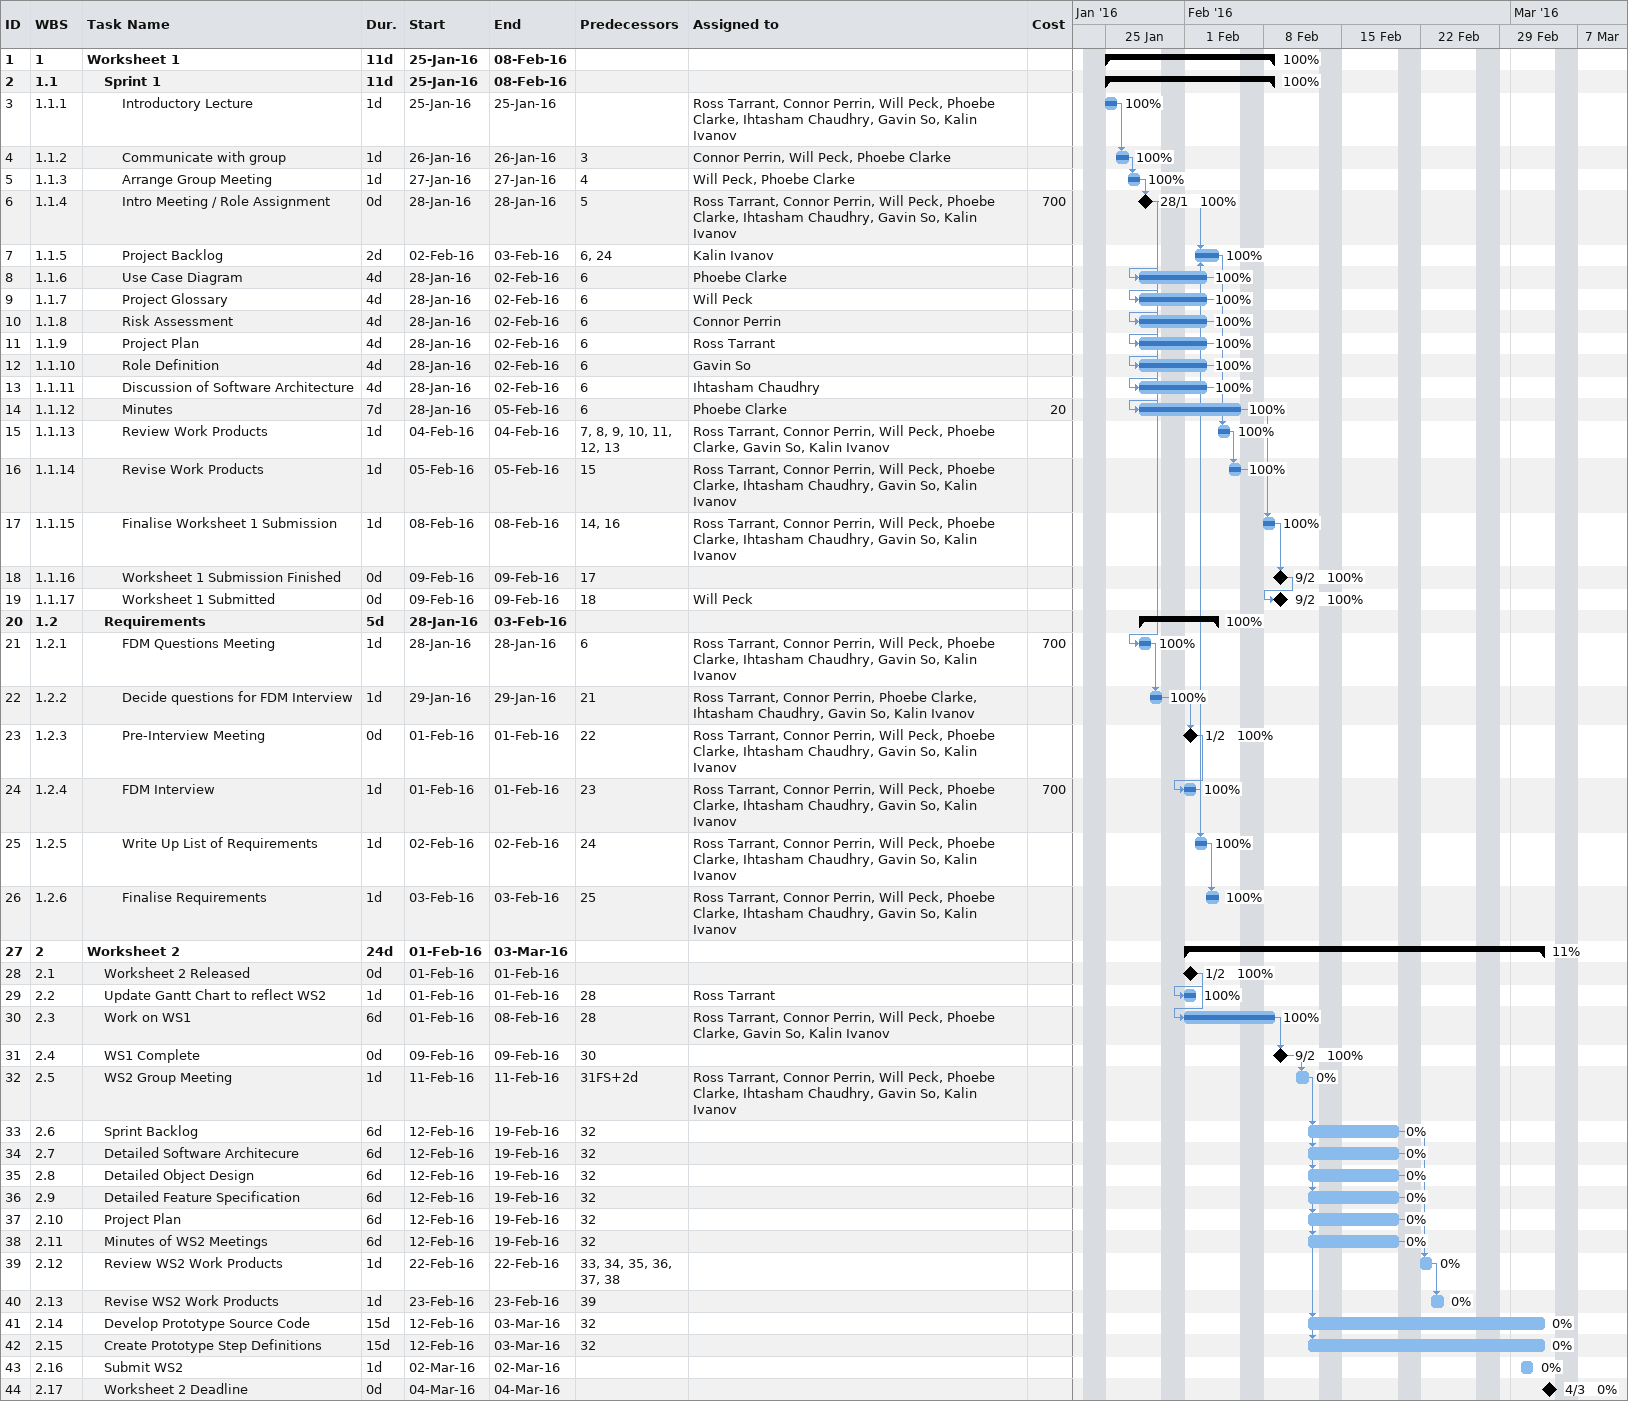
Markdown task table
| ID | WBS | Task | Duration | Start | Finish | Predecessors | Resources | % complete | Cost |
|---|---|---|---|---|---|---|---|---|---|
| 1 | 1 | **Worksheet 1** | 11d | 2016-01-25 | 2016-02-08 |  |  | 100 |  |
| 2 | 1.1 | **Sprint 1** | 11d | 2016-01-25 | 2016-02-08 |  |  | 100 |  |
| 3 | 1.1.1 | Introductory Lecture | 1d | 2016-01-25 | 2016-01-25 |  | Ross Tarrant, Connor Perrin, Will Peck, Phoebe Clarke, Ihtasham Chaudhry, Gavin So, Kalin Ivanov | 100 |  |
| 4 | 1.1.2 | Communicate with group | 1d | 2016-01-26 | 2016-01-26 | 3 | Connor Perrin, Will Peck, Phoebe Clarke | 100 |  |
| 5 | 1.1.3 | Arrange Group Meeting | 1d | 2016-01-27 | 2016-01-27 | 4 | Will Peck, Phoebe Clarke | 100 |  |
| 6 | 1.1.4 | Intro Meeting / Role Assignment | 0d | 2016-01-28 | 2016-01-28 | 5 | Ross Tarrant, Connor Perrin, Will Peck, Phoebe Clarke, Ihtasham Chaudhry, Gavin So, Kalin Ivanov | 100 | 700 |
| 7 | 1.1.5 | Project Backlog | 2d | 2016-02-02 | 2016-02-03 | 6, 24 | Kalin Ivanov | 100 |  |
| 8 | 1.1.6 | Use Case Diagram | 4d | 2016-01-28 | 2016-02-02 | 6 | Phoebe Clarke | 100 |  |
| 9 | 1.1.7 | Project Glossary | 4d | 2016-01-28 | 2016-02-02 | 6 | Will Peck | 100 |  |
| 10 | 1.1.8 | Risk Assessment | 4d | 2016-01-28 | 2016-02-02 | 6 | Connor Perrin | 100 |  |
| 11 | 1.1.9 | Project Plan | 4d | 2016-01-28 | 2016-02-02 | 6 | Ross Tarrant | 100 |  |
| 12 | 1.1.10 | Role Definition | 4d | 2016-01-28 | 2016-02-02 | 6 | Gavin So | 100 |  |
| 13 | 1.1.11 | Discussion of Software Architecture | 4d | 2016-01-28 | 2016-02-02 | 6 | Ihtasham Chaudhry | 100 |  |
| 14 | 1.1.12 | Minutes | 7d | 2016-01-28 | 2016-02-05 | 6 | Phoebe Clarke | 100 | 20 |
| 15 | 1.1.13 | Review Work Products | 1d | 2016-02-04 | 2016-02-04 | 7, 8, 9, 10, 11, 12, 13 | Ross Tarrant, Connor Perrin, Will Peck, Phoebe Clarke, Gavin So, Kalin Ivanov | 100 |  |
| 16 | 1.1.14 | Revise Work Products | 1d | 2016-02-05 | 2016-02-05 | 15 | Ross Tarrant, Connor Perrin, Will Peck, Phoebe Clarke, Ihtasham Chaudhry, Gavin So, Kalin Ivanov | 100 |  |
| 17 | 1.1.15 | Finalise Worksheet 1 Submission | 1d | 2016-02-08 | 2016-02-08 | 14, 16 | Ross Tarrant, Connor Perrin, Will Peck, Phoebe Clarke, Ihtasham Chaudhry, Gavin So, Kalin Ivanov | 100 |  |
| 18 | 1.1.16 | Worksheet 1 Submission Finished | 0d | 2016-02-09 | 2016-02-09 | 17 |  | 100 |  |
| 19 | 1.1.17 | Worksheet 1 Submitted | 0d | 2016-02-09 | 2016-02-09 | 18 | Will Peck | 100 |  |
| 20 | 1.2 | **Requirements** | 5d | 2016-01-28 | 2016-02-03 |  |  | 100 |  |
| 21 | 1.2.1 | FDM Questions Meeting | 1d | 2016-01-28 | 2016-01-28 | 6 | Ross Tarrant, Connor Perrin, Will Peck, Phoebe Clarke, Ihtasham Chaudhry, Gavin So, Kalin Ivanov | 100 | 700 |
| 22 | 1.2.2 | Decide questions for FDM Interview | 1d | 2016-01-29 | 2016-01-29 | 21 | Ross Tarrant, Connor Perrin, Phoebe Clarke, Ihtasham Chaudhry, Gavin So, Kalin Ivanov | 100 |  |
| 23 | 1.2.3 | Pre-Interview Meeting | 0d | 2016-02-01 | 2016-02-01 | 22 | Ross Tarrant, Connor Perrin, Will Peck, Phoebe Clarke, Ihtasham Chaudhry, Gavin So, Kalin Ivanov | 100 |  |
| 24 | 1.2.4 | FDM Interview | 1d | 2016-02-01 | 2016-02-01 | 23 | Ross Tarrant, Connor Perrin, Will Peck, Phoebe Clarke, Ihtasham Chaudhry, Gavin So, Kalin Ivanov | 100 | 700 |
| 25 | 1.2.5 | Write Up List of Requirements | 1d | 2016-02-02 | 2016-02-02 | 24 | Ross Tarrant, Connor Perrin, Will Peck, Phoebe Clarke, Ihtasham Chaudhry, Gavin So, Kalin Ivanov | 100 |  |
| 26 | 1.2.6 | Finalise Requirements | 1d | 2016-02-03 | 2016-02-03 | 25 | Ross Tarrant, Connor Perrin, Will Peck, Phoebe Clarke, Ihtasham Chaudhry, Gavin So, Kalin Ivanov | 100 |  |
| 27 | 2 | **Worksheet 2** | 24d | 2016-02-01 | 2016-03-03 |  |  | 11 |  |
| 28 | 2.1 | Worksheet 2 Released | 0d | 2016-02-01 | 2016-02-01 |  |  | 100 |  |
| 29 | 2.2 | Update Gantt Chart to reflect WS2 | 1d | 2016-02-01 | 2016-02-01 | 28 | Ross Tarrant | 100 |  |
| 30 | 2.3 | Work on WS1 | 6d | 2016-02-01 | 2016-02-08 | 28 | Ross Tarrant, Connor Perrin, Will Peck, Phoebe Clarke, Gavin So, Kalin Ivanov | 100 |  |
| 31 | 2.4 | WS1 Complete | 0d | 2016-02-09 | 2016-02-09 | 30 |  | 100 |  |
| 32 | 2.5 | WS2 Group Meeting | 1d | 2016-02-11 | 2016-02-11 | 31FS+2d | Ross Tarrant, Connor Perrin, Will Peck, Phoebe Clarke, Ihtasham Chaudhry, Gavin So, Kalin Ivanov | 0 |  |
| 33 | 2.6 | Sprint Backlog | 6d | 2016-02-12 | 2016-02-19 | 32 |  | 0 |  |
| 34 | 2.7 | Detailed Software Architecure | 6d | 2016-02-12 | 2016-02-19 | 32 |  | 0 |  |
| 35 | 2.8 | Detailed Object Design | 6d | 2016-02-12 | 2016-02-19 | 32 |  | 0 |  |
| 36 | 2.9 | Detailed Feature Specification | 6d | 2016-02-12 | 2016-02-19 | 32 |  | 0 |  |
| 37 | 2.10 | Project Plan | 6d | 2016-02-12 | 2016-02-19 | 32 |  | 0 |  |
| 38 | 2.11 | Minutes of WS2 Meetings | 6d | 2016-02-12 | 2016-02-19 | 32 |  | 0 |  |
| 39 | 2.12 | Review WS2 Work Products | 1d | 2016-02-22 | 2016-02-22 | 33, 34, 35, 36, 37, 38 |  | 0 |  |
| 40 | 2.13 | Revise WS2 Work Products | 1d | 2016-02-23 | 2016-02-23 | 39 |  | 0 |  |
| 41 | 2.14 | Develop Prototype Source Code | 15d | 2016-02-12 | 2016-03-03 | 32 |  | 0 |  |
| 42 | 2.15 | Create Prototype Step Definitions | 15d | 2016-02-12 | 2016-03-03 | 32 |  | 0 |  |
| 43 | 2.16 | Submit WS2 | 1d | 2016-03-02 | 2016-03-02 |  |  | 0 |  |
| 44 | 2.17 | Worksheet 2 Deadline | 0d | 2016-03-04 | 2016-03-04 |  |  | 0 |  |
